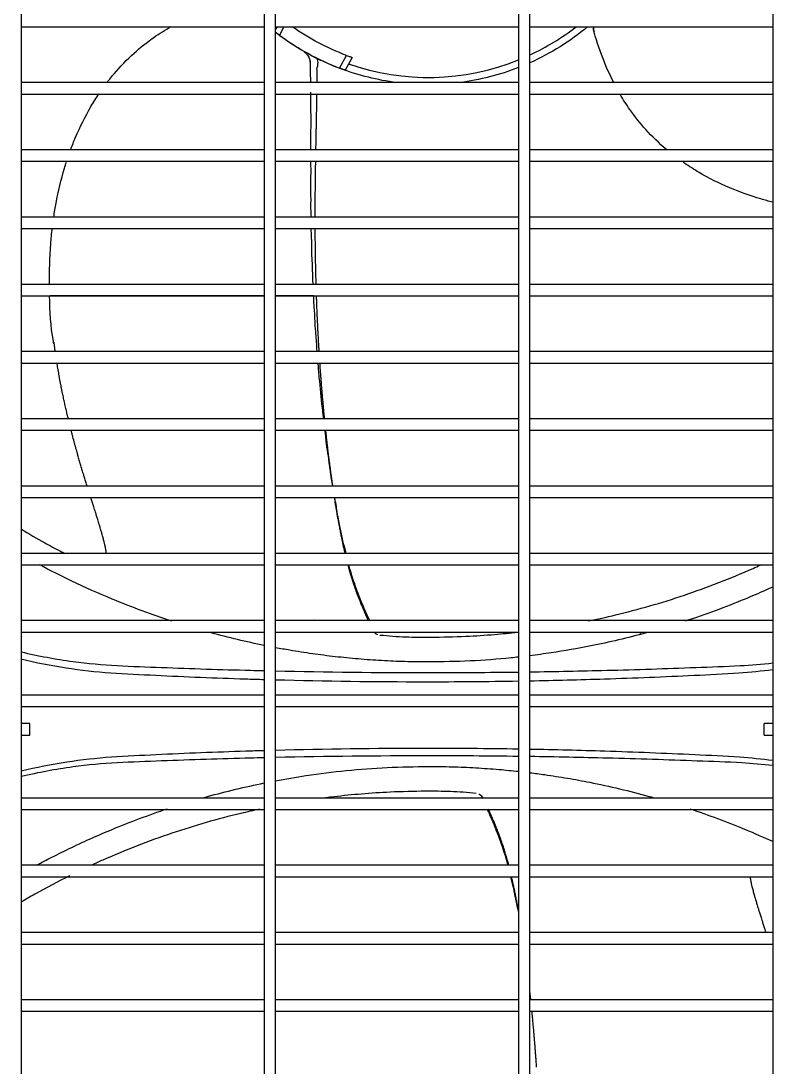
# Model space of a CAD drawing. Extents: x 58467 to 79089, y -33726 to -17391.
# Drawn here: x 72355.26 to 72381.53, y -19166.08 to -19129.53 of the extents above; entities that cross this region are included whole.
import ezdxf

# ---------------------------------------------------------------- set-up
doc = ezdxf.new("R2010")
doc.units = 0
doc.header["$LTSCALE"] = 100

# ---------------------------------------------------------------- blocks, each defined once
blk = doc.blocks.new('ZSGT')
at = {"color": 3}
for p, q in [((40415.391, -24624.037, -3.539), (40415.391, -24505.674, -3.539)), ((40423.869, -24505.674, -3.539), (40423.869, -24624.037, -3.539)), ((40424.269, -24624.037, -3.539), (40424.269, -24505.674, -3.539)), ((40432.748, -24505.674, -3.539), (40432.748, -24624.037, -3.539)), ((40433.148, -24624.037, -3.539), (40433.148, -24505.674, -3.539)), ((40441.627, -24505.674, -3.539), (40441.627, -24624.037, -3.539)), ((40415.391, -24540.875, -3.539), (40423.87, -24540.875, -3.539)), ((40424.269, -24540.988, -3.539), (40424.332, -24540.875, -3.539)), ((40424.27, -24540.875, -3.539), (40432.748, -24540.875, -3.539)), ((40424.56, -24540.875, -3.539), (40424.4, -24541.166, -3.539)), ((40433.148, -24540.875, -3.539), (40441.626, -24540.875, -3.539)), ((40426.504, -24542.321, -3.539), (40426.747, -24541.877, -3.539)), ((40426.938, -24541.945, -3.539), (40426.694, -24542.391, -3.539)), ((40423.87, -24542.826, -3.539), (40415.391, -24542.826, -3.539)), ((40432.748, -24542.826, -3.539), (40424.27, -24542.826, -3.539)), ((40441.626, -24542.826, -3.539), (40433.148, -24542.826, -3.539)), ((40415.391, -24543.226, -3.539), (40423.87, -24543.226, -3.539)), ((40424.27, -24543.226, -3.539), (40432.748, -24543.226, -3.539)), ((40433.148, -24543.226, -3.539), (40441.626, -24543.226, -3.539)), ((40423.87, -24545.175, -3.539), (40415.391, -24545.175, -3.539)), ((40432.748, -24545.175, -3.539), (40424.27, -24545.175, -3.539)), ((40441.626, -24545.175, -3.539), (40433.148, -24545.175, -3.539)), ((40415.391, -24545.575, -3.539), (40423.87, -24545.575, -3.539)), ((40424.27, -24545.575, -3.539), (40432.748, -24545.575, -3.539)), ((40433.148, -24545.575, -3.539), (40441.626, -24545.575, -3.539)), ((40423.87, -24547.525, -3.539), (40415.391, -24547.525, -3.539)), ((40432.748, -24547.525, -3.539), (40424.27, -24547.525, -3.539)), ((40441.626, -24547.525, -3.539), (40433.148, -24547.525, -3.539)), ((40415.391, -24547.925, -3.539), (40423.87, -24547.925, -3.539)), ((40424.27, -24547.925, -3.539), (40432.748, -24547.925, -3.539)), ((40433.148, -24547.925, -3.539), (40441.626, -24547.925, -3.539)), ((40423.87, -24549.875, -3.539), (40415.391, -24549.875, -3.539)), ((40432.748, -24549.875, -3.539), (40424.27, -24549.875, -3.539)), ((40441.626, -24549.875, -3.539), (40433.148, -24549.875, -3.539)), ((40415.391, -24550.275, -3.539), (40423.87, -24550.275, -3.539)), ((40423.869, -24550.279, -3.539), (40416.392, -24550.279, -3.539)), ((40425.59, -24550.279, -3.539), (40424.269, -24550.279, -3.539)), ((40424.27, -24550.275, -3.539), (40432.748, -24550.275, -3.539)), ((40433.148, -24550.275, -3.539), (40441.626, -24550.275, -3.539)), ((40423.87, -24552.224, -3.539), (40415.391, -24552.224, -3.539)), ((40432.748, -24552.224, -3.539), (40424.27, -24552.224, -3.539)), ((40441.626, -24552.224, -3.539), (40433.148, -24552.224, -3.539)), ((40415.391, -24552.624, -3.539), (40423.87, -24552.624, -3.539)), ((40424.27, -24552.624, -3.539), (40432.748, -24552.624, -3.539)), ((40433.148, -24552.624, -3.539), (40441.626, -24552.624, -3.539)), ((40423.87, -24554.574, -3.539), (40415.391, -24554.574, -3.539)), ((40432.748, -24554.574, -3.539), (40424.27, -24554.574, -3.539)), ((40441.626, -24554.574, -3.539), (40433.148, -24554.574, -3.539)), ((40415.391, -24554.974, -3.539), (40423.87, -24554.974, -3.539)), ((40424.27, -24554.974, -3.539), (40432.748, -24554.974, -3.539)), ((40433.148, -24554.974, -3.539), (40441.626, -24554.974, -3.539)), ((40423.87, -24556.924, -3.539), (40415.391, -24556.924, -3.539)), ((40432.748, -24556.924, -3.539), (40424.27, -24556.924, -3.539)), ((40441.626, -24556.924, -3.539), (40433.148, -24556.924, -3.539)), ((40415.391, -24557.324, -3.539), (40423.87, -24557.324, -3.539)), ((40424.27, -24557.324, -3.539), (40432.748, -24557.324, -3.539)), ((40433.148, -24557.324, -3.539), (40441.626, -24557.324, -3.539)), ((40423.87, -24559.273, -3.539), (40415.391, -24559.273, -3.539)), ((40432.748, -24559.273, -3.539), (40424.27, -24559.273, -3.539)), ((40441.626, -24559.273, -3.539), (40433.148, -24559.273, -3.539)), ((40415.391, -24559.673, -3.539), (40423.87, -24559.673, -3.539)), ((40424.27, -24559.673, -3.539), (40432.748, -24559.673, -3.539)), ((40433.148, -24559.673, -3.539), (40441.626, -24559.673, -3.539)), ((40423.87, -24561.623, -3.539), (40415.391, -24561.623, -3.539)), ((40432.748, -24561.623, -3.539), (40424.27, -24561.623, -3.539)), ((40441.626, -24561.623, -3.539), (40433.148, -24561.623, -3.539)), ((40415.391, -24562.023, -3.539), (40423.87, -24562.023, -3.539)), ((40424.27, -24562.023, -3.539), (40432.748, -24562.023, -3.539)), ((40433.148, -24562.023, -3.539), (40441.626, -24562.023, -3.539)), ((40437.006, -24562.072, -3.539), (40436.965, -24562.023, -3.539)), ((40423.87, -24564.222, -3.539), (40415.391, -24564.222, -3.539)), ((40432.748, -24564.222, -3.539), (40424.27, -24564.222, -3.539)), ((40441.626, -24564.222, -3.539), (40433.148, -24564.222, -3.539)), ((40415.391, -24564.622, -3.539), (40423.87, -24564.622, -3.539)), ((40424.27, -24564.622, -3.539), (40432.748, -24564.622, -3.539)), ((40433.148, -24564.622, -3.539), (40441.626, -24564.622, -3.539)), ((40415.691, -24565.222, -3.539), (40415.391, -24565.222, -3.539)), ((40415.691, -24565.622, -3.539), (40415.691, -24565.222, -3.539)), ((40441.627, -24565.222, -3.539), (40441.327, -24565.222, -3.539)), ((40415.391, -24565.622, -3.539), (40415.691, -24565.622, -3.539)), ((40441.327, -24565.622, -3.539), (40441.627, -24565.622, -3.539)), ((40423.87, -24567.822, -3.539), (40415.391, -24567.822, -3.539)), ((40432.748, -24567.822, -3.539), (40424.27, -24567.822, -3.539)), ((40441.626, -24567.822, -3.539), (40433.148, -24567.822, -3.539)), ((40415.391, -24568.222, -3.539), (40423.87, -24568.222, -3.539)), ((40424.27, -24568.222, -3.539), (40432.748, -24568.222, -3.539)), ((40433.148, -24568.222, -3.539), (40441.626, -24568.222, -3.539)), ((40423.87, -24570.172, -3.539), (40415.391, -24570.172, -3.539)), ((40432.748, -24570.172, -3.539), (40424.27, -24570.172, -3.539)), ((40441.626, -24570.172, -3.539), (40433.148, -24570.172, -3.539)), ((40415.391, -24570.571, -3.539), (40423.87, -24570.571, -3.539)), ((40424.27, -24570.571, -3.539), (40432.748, -24570.571, -3.539)), ((40433.148, -24570.571, -3.539), (40441.626, -24570.571, -3.539)), ((40423.87, -24572.521, -3.539), (40415.391, -24572.521, -3.539)), ((40432.748, -24572.521, -3.539), (40424.27, -24572.521, -3.539)), ((40441.626, -24572.521, -3.539), (40433.148, -24572.521, -3.539)), ((40415.391, -24572.921, -3.539), (40423.87, -24572.921, -3.539)), ((40424.27, -24572.921, -3.539), (40432.748, -24572.921, -3.539)), ((40433.148, -24572.921, -3.539), (40441.626, -24572.921, -3.539)), ((40423.87, -24574.871, -3.539), (40415.391, -24574.871, -3.539)), ((40432.748, -24574.871, -3.539), (40424.27, -24574.871, -3.539)), ((40441.626, -24574.871, -3.539), (40433.148, -24574.871, -3.539)), ((40415.391, -24575.271, -3.539), (40423.87, -24575.271, -3.539)), ((40424.27, -24575.271, -3.539), (40432.748, -24575.271, -3.539)), ((40433.148, -24575.271, -3.539), (40441.626, -24575.271, -3.539))]:
    blk.add_line(p, q, dxfattribs=at)
at = {"color": 3, "extrusion": (0, 0, -1)}
for centre, radius, start, end in [((-40429.592, -24534.196, 3.539), 8.191, 290.3267, 305.3728), ((-40429.588, -24534.195, 3.539), 8.702, 230.1375, 245.8505), ((-40429.592, -24534.196, 3.539), 8.699, 297.6697, 307.7283), ((-40429.592, -24534.197, 3.539), 8.699, 277.2888, 290.4357), ((-40429.592, -24534.197, 3.539), 8.699, 248.7281, 262.7104)]:
    blk.add_arc(centre, radius, start, end, dxfattribs=at)
at = {"color": 3}
for centre, radius, start, end in [((40429.592, -24534.196, -3.539), 8.449, 294.8886, 307.7673), ((40429.597, -24534.195, -3.539), 8.694, 233.2955, 249.1626), ((40429.591, -24534.197, -3.539), 8.449, 250.7965, 291.9425), ((40425.643, -24562.712, -3.539), 1.1, 81.8382, 98.1618), ((40425.643, -24562.712, -3.539), 1.795, 171.0565, 172.7284)]:
    blk.add_arc(centre, radius, start, end, dxfattribs=at)
at = {"color": 3, "extrusion": (-5.39034e-06, -5.03151e-06, 1)}
blk.add_arc((40435.87, -24540.92, -3.635), 0.5, 174.8443, 196.4677, dxfattribs=at)
at = {"color": 3}
for points, knots in [([(40418.387, -24542.82, -3.539), (40418.465, -24542.718, -3.539), (40418.755, -24542.358, -3.539), (40419.282, -24541.812, -3.539), (40419.962, -24541.269, -3.539), (40420.414, -24540.983, -3.539), (40420.621, -24540.865, -3.539)], [0, 0, 0, 0, 0.130207, 0.467681, 0.763107, 1, 1, 1, 1]), ([(40436.077, -24542.829, -3.539), (40435.935, -24542.549, -3.539), (40435.664, -24541.93, -3.539), (40435.45, -24541.289, -3.539), (40435.354, -24540.939, -3.539)], [0, 0, 0, 0, 0.466455, 1, 1, 1, 1]), ([(40424.4, -24541.166, -3.539), (40424.382, -24541.152, -3.539), (40424.363, -24541.139, -3.539), (40424.329, -24541.113, -3.539), (40424.313, -24541.1, -3.539), (40424.287, -24541.08, -3.539), (40424.277, -24541.072, -3.539), (40424.268, -24541.066, -3.539)], [0, 0, 0, 0, 0.355398, 0.355398, 0.710856, 0.710856, 1, 1, 1, 1]), ([(40425.27, -24541.756, -3.539), (40425.306, -24541.78, -3.539), (40425.377, -24541.842, -3.539), (40425.445, -24541.975, -3.539), (40425.48, -24542.083, -3.539), (40425.471, -24542.14, -3.539), (40425.471, -24542.142, -3.539)], [0, 0, 0, 0, 0.282775, 0.623842, 0.989494, 1, 1, 1, 1]), ([(40425.466, -24542.018, -3.539), (40425.473, -24542.214, -3.539), (40425.48, -24542.483, -3.539), (40425.484, -24542.752, -3.539), (40425.485, -24542.825, -3.539)], [0, 0, 0, 0, 0.728232, 1, 1, 1, 1]), ([(40425.706, -24542.372, -3.539), (40425.735, -24542.281, -3.539), (40425.75, -24542.195, -3.539), (40425.751, -24542.056, -3.539), (40425.735, -24542.003, -3.539), (40425.707, -24541.977, -3.539)], [0, 0, 0, 0, 0.5, 0.5, 1, 1, 1, 1]), ([(40425.707, -24541.977, -3.539), (40425.727, -24541.987, -3.539), (40425.748, -24541.996, -3.539), (40425.864, -24542.051, -3.539), (40425.961, -24542.094, -3.539), (40426.145, -24542.177, -3.539), (40426.231, -24542.215, -3.539), (40426.397, -24542.286, -3.539), (40426.476, -24542.319, -3.539), (40426.555, -24542.349, -3.539)], [0, 0, 0, 0, 0.07319, 0.07319, 0.416738, 0.416738, 0.719921, 0.719921, 1, 1, 1, 1]), ([(40426.747, -24541.877, -3.539), (40426.768, -24541.885, -3.539), (40426.79, -24541.893, -3.539), (40426.831, -24541.908, -3.539), (40426.85, -24541.914, -3.539), (40426.884, -24541.926, -3.539), (40426.898, -24541.931, -3.539), (40426.921, -24541.939, -3.539), (40426.929, -24541.942, -3.539), (40426.936, -24541.945, -3.539), (40426.938, -24541.945, -3.539), (40426.938, -24541.945, -3.539)], [0, 0, 0, 0, 0.21816, 0.21816, 0.436362, 0.436362, 0.653817, 0.653817, 0.868707, 0.868707, 1, 1, 1, 1]), ([(40425.703, -24542.385, -3.539), (40425.704, -24542.401, -3.539), (40425.703, -24542.443, -3.539), (40425.704, -24542.527, -3.539), (40425.704, -24542.619, -3.539), (40425.704, -24542.713, -3.539), (40425.704, -24542.779, -3.539), (40425.704, -24542.816, -3.539), (40425.704, -24542.826, -3.539)], [0, 0, 0, 0, 0.114118, 0.296477, 0.570016, 0.752375, 0.934735, 1, 1, 1, 1]), ([(40426.694, -24542.391, -3.539), (40426.694, -24542.391, -3.539), (40426.69, -24542.39, -3.539), (40426.676, -24542.385, -3.539), (40426.666, -24542.381, -3.539), (40426.64, -24542.372, -3.539), (40426.624, -24542.366, -3.539), (40426.588, -24542.353, -3.539), (40426.568, -24542.345, -3.539), (40426.533, -24542.332, -3.539), (40426.518, -24542.327, -3.539), (40426.504, -24542.321, -3.539)], [0, 0, 0, 0, 0.211758, 0.211758, 0.423432, 0.423432, 0.636431, 0.636431, 0.852021, 0.852021, 1, 1, 1, 1]), ([(40417.113, -24545.171, -3.539), (40417.166, -24545.025, -3.539), (40417.37, -24544.51, -3.539), (40417.695, -24543.856, -3.539), (40418.001, -24543.368, -3.539), (40418.098, -24543.224, -3.539)], [0, 0, 0, 0, 0.214057, 0.763166, 1, 1, 1, 1]), ([(40425.488, -24543.158, -3.539), (40425.488, -24543.176, -3.539), (40425.488, -24543.217, -3.539), (40425.488, -24543.318, -3.539), (40425.487, -24543.441, -3.539), (40425.489, -24543.572, -3.539), (40425.486, -24543.681, -3.539), (40425.487, -24543.782, -3.539), (40425.494, -24543.944, -3.539), (40425.511, -24544.128, -3.539), (40425.495, -24544.408, -3.539), (40425.48, -24544.784, -3.539), (40425.488, -24545.024, -3.539), (40425.487, -24545.177, -3.539)], [0, 0, 0, 0, 0.023979, 0.057821, 0.139707, 0.202549, 0.263082, 0.301331, 0.341759, 0.491813, 0.616194, 0.749702, 1, 1, 1, 1]), ([(40425.701, -24543.225, -3.539), (40425.7, -24543.25, -3.539), (40425.7, -24543.304, -3.539), (40425.699, -24543.391, -3.539), (40425.697, -24543.49, -3.539), (40425.695, -24543.591, -3.539), (40425.694, -24543.707, -3.539), (40425.692, -24543.809, -3.539), (40425.69, -24543.925, -3.539), (40425.688, -24544.043, -3.539), (40425.686, -24544.163, -3.539), (40425.684, -24544.268, -3.539), (40425.681, -24544.375, -3.539), (40425.679, -24544.499, -3.539), (40425.677, -24544.626, -3.539), (40425.674, -24544.751, -3.539), (40425.671, -24544.877, -3.539), (40425.669, -24545.002, -3.539), (40425.667, -24545.102, -3.539), (40425.666, -24545.154, -3.539), (40425.666, -24545.175, -3.539)], [0, 0, 0, 0, 0.040122, 0.086532, 0.132942, 0.202558, 0.248968, 0.318584, 0.364994, 0.43461, 0.504225, 0.550636, 0.597046, 0.666662, 0.736277, 0.782688, 0.852303, 0.921919, 0.968329, 1, 1, 1, 1]), ([(40437.934, -24545.177, -3.539), (40437.927, -24545.171, -3.539), (40437.666, -24544.951, -3.539), (40437.207, -24544.508, -3.539), (40436.681, -24543.847, -3.539), (40436.406, -24543.418, -3.539), (40436.298, -24543.234, -3.539)], [0, 0, 0, 0, 0.009856, 0.405385, 0.751633, 1, 1, 1, 1]), ([(40416.523, -24547.523, -3.539), (40416.547, -24547.361, -3.539), (40416.643, -24546.788, -3.539), (40416.795, -24546.147, -3.539), (40416.94, -24545.676, -3.539), (40416.963, -24545.604, -3.539)], [0, 0, 0, 0, 0.251534, 0.886152, 1, 1, 1, 1]), ([(40425.485, -24545.61, -3.539), (40425.489, -24545.711, -3.539), (40425.501, -24545.871, -3.539), (40425.488, -24546.135, -3.539), (40425.481, -24546.463, -3.539), (40425.496, -24546.78, -3.539), (40425.493, -24547.021, -3.539), (40425.491, -24547.184, -3.539), (40425.491, -24547.267, -3.539), (40425.498, -24547.381, -3.539), (40425.503, -24547.471, -3.539), (40425.504, -24547.524, -3.539)], [0, 0, 0, 0, 0.153476, 0.264532, 0.383214, 0.619071, 0.799507, 0.831601, 0.860485, 0.918311, 1, 1, 1, 1]), ([(40425.659, -24545.576, -3.539), (40425.658, -24545.593, -3.539), (40425.657, -24545.658, -3.539), (40425.656, -24545.754, -3.539), (40425.654, -24545.897, -3.539), (40425.652, -24546.027, -3.539), (40425.65, -24546.174, -3.539), (40425.648, -24546.307, -3.539), (40425.647, -24546.44, -3.539), (40425.645, -24546.587, -3.539), (40425.644, -24546.717, -3.539), (40425.643, -24546.863, -3.539), (40425.642, -24546.992, -3.539), (40425.642, -24547.139, -3.539), (40425.641, -24547.284, -3.539), (40425.641, -24547.413, -3.539), (40425.641, -24547.493, -3.539), (40425.641, -24547.525, -3.539)], [0, 0, 0, 0, 0.027433, 0.102463, 0.152482, 0.252522, 0.302541, 0.377571, 0.4526, 0.50262, 0.602659, 0.652679, 0.727708, 0.802738, 0.877767, 0.952797, 1, 1, 1, 1]), ([(40441.624, -24547.007, -3.539), (40441.487, -24546.971, -3.539), (40440.982, -24546.831, -3.539), (40440.111, -24546.522, -3.539), (40439.224, -24546.081, -3.539), (40438.697, -24545.747, -3.539), (40438.514, -24545.62, -3.539), (40438.499, -24545.609, -3.539)], [0, 0, 0, 0, 0.124316, 0.45964, 0.807719, 0.983963, 1, 1, 1, 1]), ([(40416.376, -24549.874, -3.539), (40416.374, -24549.403, -3.539), (40416.387, -24548.753, -3.539), (40416.449, -24548.103, -3.539), (40416.47, -24547.924, -3.539)], [0, 0, 0, 0, 0.723565, 1, 1, 1, 1]), ([(40425.504, -24547.926, -3.539), (40425.504, -24547.949, -3.539), (40425.505, -24548.102, -3.539), (40425.518, -24548.354, -3.539), (40425.527, -24548.583, -3.539), (40425.527, -24548.764, -3.539), (40425.527, -24548.887, -3.539), (40425.532, -24549.008, -3.539), (40425.546, -24549.175, -3.539), (40425.551, -24549.368, -3.539), (40425.553, -24549.589, -3.539), (40425.559, -24549.748, -3.539), (40425.565, -24549.842, -3.539), (40425.567, -24549.882, -3.539)], [0, 0, 0, 0, 0.032499, 0.217887, 0.394885, 0.465501, 0.52211, 0.573462, 0.630237, 0.769056, 0.849466, 0.935544, 1, 1, 1, 1]), ([(40425.642, -24547.925, -3.539), (40425.642, -24547.961, -3.539), (40425.642, -24548.031, -3.539), (40425.643, -24548.168, -3.539), (40425.644, -24548.3, -3.539), (40425.646, -24548.465, -3.539), (40425.647, -24548.596, -3.539), (40425.65, -24548.76, -3.539), (40425.652, -24548.892, -3.539), (40425.654, -24549.056, -3.539), (40425.657, -24549.188, -3.539), (40425.66, -24549.355, -3.539), (40425.664, -24549.49, -3.539), (40425.668, -24549.66, -3.539), (40425.671, -24549.779, -3.539), (40425.673, -24549.864, -3.539), (40425.674, -24549.882, -3.539)], [0, 0, 0, 0, 0.054128, 0.105118, 0.207098, 0.258088, 0.360068, 0.411058, 0.513038, 0.564028, 0.666008, 0.716998, 0.818978, 0.869968, 0.971948, 1, 1, 1, 1]), ([(40416.525, -24551.949, -3.539), (40416.52, -24551.919, -3.539), (40416.414, -24551.373, -3.539), (40416.387, -24550.812, -3.539), (40416.379, -24550.28, -3.539)], [0, 0, 0, 0, 0.054083, 1, 1, 1, 1]), ([(40425.591, -24550.277, -3.539), (40425.592, -24550.304, -3.539), (40425.594, -24550.368, -3.539), (40425.596, -24550.469, -3.539), (40425.599, -24550.626, -3.539), (40425.621, -24550.832, -3.539), (40425.631, -24551.055, -3.539), (40425.639, -24551.269, -3.539), (40425.654, -24551.501, -3.539), (40425.679, -24551.746, -3.539), (40425.695, -24551.959, -3.539), (40425.701, -24552.124, -3.539), (40425.705, -24552.197, -3.539), (40425.706, -24552.223, -3.539)], [0, 0, 0, 0, 0.047503, 0.110853, 0.162385, 0.26559, 0.398055, 0.474574, 0.557765, 0.734792, 0.898208, 0.962554, 1, 1, 1, 1]), ([(40425.686, -24550.272, -3.539), (40425.688, -24550.321, -3.539), (40425.692, -24550.436, -3.539), (40425.697, -24550.583, -3.539), (40425.704, -24550.747, -3.539), (40425.71, -24550.895, -3.539), (40425.718, -24551.061, -3.539), (40425.725, -24551.212, -3.539), (40425.732, -24551.363, -3.539), (40425.74, -24551.528, -3.539), (40425.748, -24551.674, -3.539), (40425.757, -24551.836, -3.539), (40425.765, -24551.981, -3.539), (40425.774, -24552.121, -3.539), (40425.778, -24552.197, -3.539), (40425.78, -24552.224, -3.539)], [0, 0, 0, 0, 0.075374, 0.176188, 0.226595, 0.327409, 0.403019, 0.47863, 0.55424, 0.629851, 0.730665, 0.781072, 0.881886, 0.957497, 1, 1, 1, 1]), ([(40416.576, -24552.227, -3.539), (40416.569, -24552.178, -3.539), (40416.554, -24552.067, -3.539), (40416.54, -24551.957, -3.539), (40416.532, -24551.897, -3.539)], [0, 0, 0, 0, 0.449176, 1, 1, 1, 1]), ([(40417.03, -24554.577, -3.539), (40417.018, -24554.526, -3.539), (40416.992, -24554.417, -3.539), (40416.953, -24554.25, -3.539), (40416.913, -24554.077, -3.539), (40416.876, -24553.904, -3.539), (40416.835, -24553.712, -3.539), (40416.8, -24553.538, -3.539), (40416.762, -24553.345, -3.539), (40416.733, -24553.19, -3.539), (40416.697, -24552.995, -3.539), (40416.667, -24552.82, -3.539), (40416.645, -24552.683, -3.539), (40416.635, -24552.624, -3.539)], [0, 0, 0, 0, 0.079541, 0.168728, 0.257914, 0.3471, 0.436286, 0.555201, 0.614659, 0.733574, 0.793032, 0.911947, 1, 1, 1, 1]), ([(40425.744, -24552.624, -3.539), (40425.748, -24552.676, -3.539), (40425.755, -24552.786, -3.539), (40425.766, -24552.957, -3.539), (40425.788, -24553.187, -3.539), (40425.818, -24553.426, -3.539), (40425.837, -24553.639, -3.539), (40425.849, -24553.819, -3.539), (40425.865, -24553.99, -3.539), (40425.9, -24554.207, -3.539), (40425.917, -24554.425, -3.539), (40425.929, -24554.552, -3.539), (40425.931, -24554.575, -3.539)], [0, 0, 0, 0, 0.073989, 0.153729, 0.239276, 0.420725, 0.584233, 0.647352, 0.701423, 0.819298, 0.967653, 1, 1, 1, 1]), ([(40425.806, -24552.624, -3.539), (40425.81, -24552.674, -3.539), (40425.816, -24552.773, -3.539), (40425.827, -24552.922, -3.539), (40425.838, -24553.069, -3.539), (40425.849, -24553.213, -3.539), (40425.862, -24553.372, -3.539), (40425.874, -24553.53, -3.539), (40425.888, -24553.687, -3.539), (40425.901, -24553.845, -3.539), (40425.914, -24553.986, -3.539), (40425.928, -24554.143, -3.539), (40425.941, -24554.285, -3.539), (40425.956, -24554.44, -3.539), (40425.965, -24554.531, -3.539), (40425.969, -24554.575, -3.539)], [0, 0, 0, 0, 0.075163, 0.148659, 0.222156, 0.295652, 0.369148, 0.467143, 0.54064, 0.614136, 0.712131, 0.761129, 0.859124, 0.93262, 1, 1, 1, 1]), ([(40417.69, -24556.924, -3.539), (40417.686, -24556.912, -3.539), (40417.667, -24556.851, -3.539), (40417.632, -24556.739, -3.539), (40417.59, -24556.602, -3.539), (40417.549, -24556.465, -3.539), (40417.507, -24556.326, -3.539), (40417.46, -24556.17, -3.539), (40417.414, -24556.013, -3.539), (40417.374, -24555.872, -3.539), (40417.328, -24555.713, -3.539), (40417.288, -24555.57, -3.539), (40417.239, -24555.39, -3.539), (40417.2, -24555.245, -3.539), (40417.16, -24555.095, -3.539), (40417.14, -24555.016, -3.539), (40417.129, -24554.975, -3.539)], [0, 0, 0, 0, 0.018571, 0.09977, 0.180968, 0.235101, 0.3163, 0.397499, 0.478698, 0.559896, 0.614029, 0.722294, 0.776427, 0.884692, 0.938824, 1, 1, 1, 1]), ([(40425.981, -24554.978, -3.539), (40425.99, -24555.043, -3.539), (40426.01, -24555.188, -3.539), (40426.028, -24555.372, -3.539), (40426.063, -24555.667, -3.539), (40426.108, -24555.891, -3.539), (40426.135, -24556.154, -3.539), (40426.167, -24556.404, -3.539), (40426.211, -24556.655, -3.539), (40426.24, -24556.833, -3.539), (40426.252, -24556.921, -3.539)], [0, 0, 0, 0, 0.113321, 0.262749, 0.319434, 0.510079, 0.587964, 0.672012, 0.853439, 1, 1, 1, 1]), ([(40426.011, -24554.975, -3.539), (40426.014, -24555.001, -3.539), (40426.02, -24555.058, -3.539), (40426.032, -24555.175, -3.539), (40426.048, -24555.312, -3.539), (40426.065, -24555.464, -3.539), (40426.083, -24555.616, -3.539), (40426.099, -24555.752, -3.539), (40426.118, -24555.903, -3.539), (40426.135, -24556.04, -3.539), (40426.155, -24556.192, -3.539), (40426.173, -24556.329, -3.539), (40426.191, -24556.464, -3.539), (40426.211, -24556.612, -3.539), (40426.23, -24556.743, -3.539), (40426.245, -24556.851, -3.539), (40426.252, -24556.901, -3.539), (40426.255, -24556.921, -3.539)], [0, 0, 0, 0, 0.039359, 0.085754, 0.178543, 0.248135, 0.317727, 0.410516, 0.456911, 0.5497, 0.619292, 0.688884, 0.758476, 0.828068, 0.920857, 0.967252, 1, 1, 1, 1]), ([(40418.359, -24559.28, -3.539), (40418.359, -24559.277, -3.539), (40418.356, -24559.257, -3.539), (40418.351, -24559.214, -3.539), (40418.343, -24559.162, -3.539), (40418.332, -24559.099, -3.539), (40418.32, -24559.039, -3.539), (40418.303, -24558.962, -3.539), (40418.285, -24558.884, -3.539), (40418.265, -24558.803, -3.539), (40418.246, -24558.73, -3.539), (40418.226, -24558.656, -3.539), (40418.201, -24558.568, -3.539), (40418.175, -24558.477, -3.539), (40418.144, -24558.371, -3.539), (40418.115, -24558.276, -3.539), (40418.085, -24558.178, -3.539), (40418.055, -24558.079, -3.539), (40418.019, -24557.964, -3.539), (40417.982, -24557.846, -3.539), (40417.948, -24557.742, -3.539), (40417.915, -24557.635, -3.539), (40417.876, -24557.513, -3.539), (40417.841, -24557.402, -3.539), (40417.821, -24557.34, -3.539), (40417.816, -24557.325, -3.539)], [0, 0, 0, 0, 0.005985, 0.045742, 0.085498, 0.125255, 0.165012, 0.204768, 0.264403, 0.30416, 0.343916, 0.383673, 0.423429, 0.483064, 0.522821, 0.582456, 0.622212, 0.661969, 0.721603, 0.781238, 0.820995, 0.860751, 0.920386, 0.980021, 1, 1, 1, 1]), ([(40426.317, -24557.325, -3.539), (40426.322, -24557.358, -3.539), (40426.334, -24557.433, -3.539), (40426.353, -24557.552, -3.539), (40426.374, -24557.681, -3.539), (40426.396, -24557.811, -3.539), (40426.418, -24557.94, -3.539), (40426.439, -24558.053, -3.539), (40426.461, -24558.179, -3.539), (40426.482, -24558.29, -3.539), (40426.508, -24558.427, -3.539), (40426.529, -24558.536, -3.539), (40426.556, -24558.671, -3.539), (40426.579, -24558.779, -3.539), (40426.604, -24558.899, -3.539), (40426.627, -24559.005, -3.539), (40426.654, -24559.124, -3.539), (40426.674, -24559.213, -3.539), (40426.686, -24559.263, -3.539), (40426.689, -24559.273, -3.539)], [0, 0, 0, 0, 0.048356, 0.112135, 0.175914, 0.239693, 0.303472, 0.367251, 0.409771, 0.49481, 0.537329, 0.622368, 0.664887, 0.749926, 0.792445, 0.856225, 0.920004, 0.983783, 1, 1, 1, 1]), ([(40426.32, -24557.324, -3.539), (40426.328, -24557.361, -3.539), (40426.355, -24557.486, -3.539), (40426.382, -24557.658, -3.539), (40426.411, -24557.853, -3.539), (40426.446, -24558.052, -3.539), (40426.508, -24558.341, -3.539), (40426.552, -24558.574, -3.539), (40426.628, -24558.925, -3.539), (40426.683, -24559.101, -3.539), (40426.718, -24559.249, -3.539), (40426.723, -24559.272, -3.539)], [0, 0, 0, 0, 0.053106, 0.183061, 0.25229, 0.323469, 0.470338, 0.72961, 0.781957, 0.965599, 1, 1, 1, 1]), ([(40415.386, -24558.417, -3.539), (40415.653, -24558.589, -3.539), (40416.106, -24558.855, -3.539), (40416.622, -24559.127, -3.539), (40416.86, -24559.248, -3.539), (40416.912, -24559.274, -3.539)], [0, 0, 0, 0, 0.545072, 0.900711, 1, 1, 1, 1]), ([(40420.661, -24561.645, -3.539), (40419.952, -24561.414, -3.539), (40418.768, -24560.977, -3.539), (40417.235, -24560.293, -3.539), (40416.401, -24559.871, -3.539), (40416.031, -24559.674, -3.539)], [0, 0, 0, 0, 0.443757, 0.750386, 1, 1, 1, 1]), ([(40426.79, -24559.676, -3.539), (40426.796, -24559.701, -3.539), (40426.813, -24559.763, -3.539), (40426.841, -24559.862, -3.539), (40426.869, -24559.961, -3.539), (40426.898, -24560.056, -3.539), (40426.928, -24560.155, -3.539), (40426.959, -24560.251, -3.539), (40426.986, -24560.334, -3.539), (40427.014, -24560.416, -3.539), (40427.047, -24560.509, -3.539), (40427.08, -24560.601, -3.539), (40427.109, -24560.68, -3.539), (40427.139, -24560.758, -3.539), (40427.168, -24560.835, -3.539), (40427.203, -24560.921, -3.539), (40427.233, -24560.995, -3.539), (40427.262, -24561.067, -3.539), (40427.288, -24561.128, -3.539), (40427.313, -24561.189, -3.539), (40427.342, -24561.257, -3.539), (40427.371, -24561.323, -3.539), (40427.399, -24561.389, -3.539), (40427.421, -24561.44, -3.539), (40427.445, -24561.496, -3.539), (40427.465, -24561.541, -3.539), (40427.487, -24561.591, -3.539), (40427.498, -24561.616, -3.539), (40427.503, -24561.627, -3.539)], [0, 0, 0, 0, 0.03153, 0.081147, 0.130764, 0.163842, 0.21346, 0.263077, 0.296155, 0.329233, 0.37885, 0.428467, 0.461545, 0.494623, 0.54424, 0.577319, 0.626936, 0.660014, 0.693092, 0.72617, 0.759248, 0.808865, 0.841943, 0.875021, 0.908099, 0.941178, 0.974256, 1, 1, 1, 1]), ([(40426.817, -24559.675, -3.539), (40426.821, -24559.691, -3.539), (40426.842, -24559.769, -3.539), (40426.873, -24559.875, -3.539), (40426.901, -24559.97, -3.539), (40426.929, -24560.061, -3.539), (40426.97, -24560.184, -3.539), (40427.029, -24560.364, -3.539), (40427.15, -24560.705, -3.539), (40427.303, -24561.079, -3.539), (40427.455, -24561.429, -3.539), (40427.524, -24561.567, -3.539), (40427.552, -24561.624, -3.539)], [0, 0, 0, 0, 0.024177, 0.119177, 0.173029, 0.19609, 0.270523, 0.342071, 0.465172, 0.768559, 0.897066, 1, 1, 1, 1]), ([(40435.193, -24561.635, -3.539), (40435.507, -24561.571, -3.539), (40436.62, -24561.324, -3.539), (40438.539, -24560.774, -3.539), (40440.229, -24560.119, -3.539), (40441.111, -24559.723, -3.539), (40441.194, -24559.685, -3.539)], [0, 0, 0, 0, 0.157183, 0.558604, 0.95857, 1, 1, 1, 1]), ([(40441.64, -24560.443, -3.539), (40441.549, -24560.485, -3.539), (40441.224, -24560.632, -3.539), (40440.214, -24561.066, -3.539), (40439.274, -24561.413, -3.539), (40438.566, -24561.644, -3.539)], [0, 0, 0, 0, 0.090907, 0.323924, 1, 1, 1, 1]), ([(40427.711, -24562.026, -3.539), (40427.722, -24562.037, -3.539), (40427.755, -24562.064, -3.539), (40427.795, -24562.09, -3.539), (40427.823, -24562.104, -3.539)], [0, 0, 0, 0, 0.363149, 1, 1, 1, 1]), ([(40427.909, -24562.126, -3.539), (40428.212, -24562.156, -3.539), (40428.804, -24562.199, -3.539), (40429.806, -24562.204, -3.539), (40430.839, -24562.181, -3.539), (40431.853, -24562.114, -3.539), (40432.453, -24562.055, -3.539), (40432.721, -24562.025, -3.539)], [0, 0, 0, 0, 0.183902, 0.361313, 0.620544, 0.830062, 1, 1, 1, 1]), ([(40437.209, -24562.05, -3.539), (40436.569, -24562.225, -3.539), (40435.469, -24562.485, -3.539), (40434.109, -24562.723, -3.539), (40433.399, -24562.819, -3.539), (40433.151, -24562.85, -3.539)], [0, 0, 0, 0, 0.48072, 0.818915, 1, 1, 1, 1]), ([(40415.385, -24562.715, -3.539), (40415.984, -24562.856, -3.539), (40416.588, -24562.968, -3.539), (40417.707, -24563.119, -3.539), (40418.22, -24563.167, -3.539), (40419.252, -24563.223, -3.539), (40419.77, -24563.239, -3.539), (40421.323, -24563.299, -3.539), (40422.359, -24563.332, -3.539), (40423.553, -24563.362, -3.539), (40423.711, -24563.366, -3.539), (40423.869, -24563.37, -3.539)], [0, 0, 0, 0, 0.21737, 0.21737, 0.399155, 0.399155, 0.58094, 0.58094, 0.94451, 0.94451, 1, 1, 1, 1]), ([(40429.612, -24563.068, -3.539), (40429.337, -24563.066, -3.539), (40428.789, -24563.061, -3.539), (40427.97, -24563.025, -3.539), (40427.158, -24562.967, -3.539), (40426.353, -24562.887, -3.539), (40425.556, -24562.785, -3.539), (40424.861, -24562.677, -3.539), (40424.433, -24562.6, -3.539), (40424.267, -24562.569, -3.539)], [0, 0, 0, 0, 0.153416, 0.305853, 0.457308, 0.607781, 0.75727, 0.905773, 1, 1, 1, 1]), ([(40415.376, -24562.962, -3.539), (40415.896, -24563.087, -3.539), (40416.421, -24563.19, -3.539), (40417.469, -24563.351, -3.539), (40417.992, -24563.41, -3.539), (40419.036, -24563.485, -3.539), (40419.558, -24563.506, -3.539), (40421.126, -24563.583, -3.539), (40422.171, -24563.625, -3.539), (40423.434, -24563.665, -3.539), (40423.651, -24563.671, -3.539), (40423.869, -24563.678, -3.539)], [0, 0, 0, 0, 0.189158, 0.189158, 0.372762, 0.372762, 0.556366, 0.556366, 0.923574, 0.923574, 1, 1, 1, 1]), ([(40432.749, -24562.897, -3.539), (40432.663, -24562.906, -3.539), (40432.101, -24562.965, -3.539), (40431.056, -24563.047, -3.539), (40430.095, -24563.061, -3.539), (40429.612, -24563.068, -3.539)], [0, 0, 0, 0, 0.083377, 0.539095, 1, 1, 1, 1]), ([(40433.149, -24563.412, -3.539), (40434.043, -24563.399, -3.539), (40434.936, -24563.381, -3.539), (40436.866, -24563.332, -3.539), (40437.902, -24563.299, -3.539), (40439.455, -24563.239, -3.539), (40439.973, -24563.223, -3.539), (40440.871, -24563.175, -3.539), (40441.251, -24563.143, -3.539), (40441.63, -24563.1, -3.539)], [0, 0, 0, 0, 0.315659, 0.315659, 0.681641, 0.681641, 0.864632, 0.864632, 1, 1, 1, 1]), ([(40433.148, -24563.724, -3.539), (40434.018, -24563.708, -3.539), (40434.887, -24563.686, -3.539), (40436.8, -24563.625, -3.539), (40437.843, -24563.583, -3.539), (40439.407, -24563.507, -3.539), (40439.929, -24563.486, -3.539), (40440.844, -24563.421, -3.539), (40441.238, -24563.382, -3.539), (40441.63, -24563.329, -3.539)], [0, 0, 0, 0, 0.307076, 0.307076, 0.675824, 0.675824, 0.860198, 0.860198, 1, 1, 1, 1]), ([(40441.327, -24565.622, -3.539), (40441.327, -24565.622, -3.539), (40441.327, -24565.62, -3.539), (40441.327, -24565.611, -3.539), (40441.327, -24565.602, -3.539), (40441.327, -24565.578, -3.539), (40441.327, -24565.563, -3.539), (40441.327, -24565.527, -3.539), (40441.327, -24565.507, -3.539), (40441.327, -24565.465, -3.539), (40441.327, -24565.442, -3.539), (40441.327, -24565.397, -3.539), (40441.327, -24565.375, -3.539), (40441.327, -24565.332, -3.539), (40441.327, -24565.312, -3.539), (40441.327, -24565.278, -3.539), (40441.327, -24565.263, -3.539), (40441.327, -24565.239, -3.539), (40441.327, -24565.231, -3.539), (40441.327, -24565.223, -3.539), (40441.327, -24565.222, -3.539), (40441.327, -24565.222, -3.539)], [0, 0, 0, 0, 0.072796, 0.072796, 0.180355, 0.180355, 0.287914, 0.287914, 0.395473, 0.395473, 0.503031, 0.503031, 0.61059, 0.61059, 0.718149, 0.718149, 0.825708, 0.825708, 0.933267, 0.933267, 1, 1, 1, 1]), ([(40423.869, -24566.167, -3.539), (40423.655, -24566.173, -3.539), (40423.442, -24566.18, -3.539), (40422.184, -24566.22, -3.539), (40421.141, -24566.261, -3.539), (40419.577, -24566.337, -3.539), (40419.056, -24566.359, -3.539), (40418.015, -24566.432, -3.539), (40417.496, -24566.49, -3.539), (40416.442, -24566.651, -3.539), (40415.909, -24566.755, -3.539), (40415.383, -24566.881, -3.539)], [0, 0, 0, 0, 0.075143, 0.075143, 0.442368, 0.442368, 0.625981, 0.625981, 0.809594, 0.809594, 1, 1, 1, 1]), ([(40441.629, -24566.515, -3.539), (40441.245, -24566.464, -3.539), (40440.857, -24566.425, -3.539), (40439.948, -24566.36, -3.539), (40439.426, -24566.338, -3.539), (40437.859, -24566.262, -3.539), (40436.814, -24566.22, -3.539), (40434.895, -24566.159, -3.539), (40434.022, -24566.137, -3.539), (40433.149, -24566.121, -3.539)], [0, 0, 0, 0, 0.136943, 0.136943, 0.321752, 0.321752, 0.691369, 0.691369, 1, 1, 1, 1]), ([(40423.868, -24566.415, -3.539), (40423.711, -24566.419, -3.539), (40423.553, -24566.423, -3.539), (40422.359, -24566.454, -3.539), (40421.323, -24566.486, -3.539), (40419.771, -24566.546, -3.539), (40419.252, -24566.563, -3.539), (40418.22, -24566.618, -3.539), (40417.707, -24566.666, -3.539), (40416.589, -24566.817, -3.539), (40415.985, -24566.929, -3.539), (40415.386, -24567.07, -3.539)], [0, 0, 0, 0, 0.055363, 0.055363, 0.419, 0.419, 0.600818, 0.600818, 0.782636, 0.782636, 1, 1, 1, 1]), ([(40441.627, -24566.685, -3.539), (40441.27, -24566.645, -3.539), (40440.911, -24566.614, -3.539), (40440.032, -24566.564, -3.539), (40439.511, -24566.548, -3.539), (40437.949, -24566.488, -3.539), (40436.907, -24566.455, -3.539), (40434.96, -24566.405, -3.539), (40434.054, -24566.386, -3.539), (40433.149, -24566.373, -3.539)], [0, 0, 0, 0, 0.126998, 0.126998, 0.311253, 0.311253, 0.679764, 0.679764, 1, 1, 1, 1]), ([(40424.266, -24567.217, -3.539), (40424.62, -24567.15, -3.539), (40425.44, -24567.011, -3.539), (40426.74, -24566.85, -3.539), (40428.169, -24566.738, -3.539), (40429.129, -24566.724, -3.539), (40429.612, -24566.717, -3.539)], [0, 0, 0, 0, 0.200697, 0.464092, 0.73053, 1, 1, 1, 1]), ([(40429.612, -24566.717, -3.539), (40429.887, -24566.72, -3.539), (40430.435, -24566.724, -3.539), (40431.254, -24566.761, -3.539), (40432.025, -24566.815, -3.539), (40432.523, -24566.864, -3.539), (40432.75, -24566.888, -3.539)], [0, 0, 0, 0, 0.262384, 0.523093, 0.782124, 1, 1, 1, 1]), ([(40433.151, -24566.935, -3.539), (40433.324, -24566.957, -3.539), (40433.761, -24567.015, -3.539), (40434.458, -24567.123, -3.539), (40435.68, -24567.349, -3.539), (40436.674, -24567.585, -3.539), (40437.403, -24567.789, -3.539), (40437.446, -24567.801, -3.539)], [0, 0, 0, 0, 0.119341, 0.301439, 0.482327, 0.969974, 1, 1, 1, 1]), ([(40421.781, -24567.8, -3.539), (40421.817, -24567.79, -3.539), (40422.507, -24567.597, -3.539), (40423.204, -24567.43, -3.539), (40423.868, -24567.295, -3.539)], [0, 0, 0, 0, 0.052887, 1, 1, 1, 1]), ([(40431.276, -24567.659, -3.539), (40430.972, -24567.629, -3.539), (40430.38, -24567.586, -3.539), (40429.379, -24567.581, -3.539), (40428.345, -24567.605, -3.539), (40427.281, -24567.675, -3.539), (40426.532, -24567.75, -3.539), (40426.113, -24567.802, -3.539), (40426.014, -24567.814, -3.539)], [0, 0, 0, 0, 0.167977, 0.330025, 0.566807, 0.758181, 0.942521, 1, 1, 1, 1]), ([(40431.517, -24567.818, -3.539), (40431.511, -24567.807, -3.539), (40431.487, -24567.77, -3.539), (40431.441, -24567.729, -3.539), (40431.389, -24567.695, -3.539), (40431.362, -24567.681, -3.539)], [0, 0, 0, 0, 0.14858, 0.57746, 1, 1, 1, 1]), ([(40415.925, -24570.168, -3.539), (40416.1, -24570.074, -3.539), (40416.507, -24569.86, -3.539), (40417.15, -24569.542, -3.539), (40417.854, -24569.216, -3.539), (40418.957, -24568.742, -3.539), (40419.84, -24568.413, -3.539), (40420.491, -24568.196, -3.539)], [0, 0, 0, 0, 0.11975, 0.276771, 0.432533, 0.587035, 1, 1, 1, 1]), ([(40423.708, -24568.21, -3.539), (40423.489, -24568.257, -3.539), (40422.469, -24568.489, -3.539), (40420.646, -24569.011, -3.539), (40418.916, -24569.682, -3.539), (40417.994, -24570.098, -3.539), (40417.872, -24570.154, -3.539)], [0, 0, 0, 0, 0.112914, 0.525694, 0.936978, 1, 1, 1, 1]), ([(40432.383, -24570.17, -3.539), (40432.374, -24570.134, -3.539), (40432.348, -24570.035, -3.539), (40432.311, -24569.911, -3.539), (40432.283, -24569.815, -3.539), (40432.256, -24569.725, -3.539), (40432.215, -24569.602, -3.539), (40432.155, -24569.421, -3.539), (40432.034, -24569.081, -3.539), (40431.882, -24568.706, -3.539), (40431.739, -24568.378, -3.539), (40431.681, -24568.259, -3.539), (40431.661, -24568.219, -3.539)], [0, 0, 0, 0, 0.053839, 0.149249, 0.203333, 0.226493, 0.301247, 0.373104, 0.496736, 0.801431, 0.930492, 1, 1, 1, 1]), ([(40432.411, -24570.171, -3.539), (40432.406, -24570.151, -3.539), (40432.394, -24570.106, -3.539), (40432.372, -24570.024, -3.539), (40432.344, -24569.923, -3.539), (40432.315, -24569.824, -3.539), (40432.287, -24569.729, -3.539), (40432.256, -24569.631, -3.539), (40432.226, -24569.535, -3.539), (40432.198, -24569.451, -3.539), (40432.17, -24569.369, -3.539), (40432.138, -24569.276, -3.539), (40432.105, -24569.184, -3.539), (40432.075, -24569.105, -3.539), (40432.046, -24569.027, -3.539), (40432.016, -24568.951, -3.539), (40431.982, -24568.864, -3.539), (40431.952, -24568.79, -3.539), (40431.922, -24568.718, -3.539), (40431.897, -24568.657, -3.539), (40431.871, -24568.596, -3.539), (40431.842, -24568.529, -3.539), (40431.814, -24568.462, -3.539), (40431.786, -24568.397, -3.539), (40431.763, -24568.345, -3.539), (40431.739, -24568.29, -3.539), (40431.722, -24568.251, -3.539), (40431.71, -24568.224, -3.539), (40431.706, -24568.214, -3.539)], [0, 0, 0, 0, 0.025302, 0.058842, 0.109154, 0.159465, 0.193006, 0.243317, 0.293628, 0.327169, 0.36071, 0.411021, 0.461332, 0.494873, 0.528414, 0.578725, 0.612266, 0.662577, 0.696118, 0.729658, 0.763199, 0.79674, 0.847051, 0.880592, 0.914133, 0.947674, 0.981214, 1, 1, 1, 1]), ([(40438.731, -24568.196, -3.539), (40439.383, -24568.412, -3.539), (40440.361, -24568.777, -3.539), (40441.316, -24569.194, -3.539), (40441.64, -24569.342, -3.539)], [0, 0, 0, 0, 0.658433, 1, 1, 1, 1]), ([(40417.072, -24570.538, -3.539), (40416.666, -24570.741, -3.539), (40416.102, -24571.04, -3.539), (40415.543, -24571.362, -3.539), (40415.386, -24571.454, -3.539)], [0, 0, 0, 0, 0.719224, 1, 1, 1, 1]), ([(40432.748, -24571.79, -3.539), (40432.748, -24571.789, -3.539), (40432.73, -24571.691, -3.539), (40432.677, -24571.444, -3.539), (40432.633, -24571.211, -3.539), (40432.556, -24570.861, -3.539), (40432.507, -24570.703, -3.539), (40432.476, -24570.576, -3.539), (40432.475, -24570.572, -3.539)], [0, 0, 0, 0, 0.002202, 0.228493, 0.627967, 0.70862, 0.991569, 1, 1, 1, 1]), ([(40432.748, -24571.742, -3.539), (40432.746, -24571.734, -3.539), (40432.74, -24571.698, -3.539), (40432.723, -24571.606, -3.539), (40432.703, -24571.495, -3.539), (40432.676, -24571.358, -3.539), (40432.655, -24571.25, -3.539), (40432.628, -24571.114, -3.539), (40432.606, -24571.007, -3.539), (40432.58, -24570.886, -3.539), (40432.557, -24570.78, -3.539), (40432.533, -24570.671, -3.539), (40432.517, -24570.602, -3.539), (40432.51, -24570.572, -3.539)], [0, 0, 0, 0, 0.019315, 0.08873, 0.227561, 0.296976, 0.435806, 0.505221, 0.644052, 0.713467, 0.81759, 0.921713, 1, 1, 1, 1]), ([(40440.833, -24570.564, -3.539), (40440.833, -24570.566, -3.539), (40440.836, -24570.587, -3.539), (40440.842, -24570.623, -3.539), (40440.853, -24570.686, -3.539), (40440.865, -24570.746, -3.539), (40440.881, -24570.823, -3.539), (40440.9, -24570.902, -3.539), (40440.92, -24570.983, -3.539), (40440.939, -24571.056, -3.539), (40440.959, -24571.129, -3.539), (40440.983, -24571.217, -3.539), (40441.01, -24571.308, -3.539), (40441.041, -24571.415, -3.539), (40441.07, -24571.51, -3.539), (40441.099, -24571.607, -3.539), (40441.13, -24571.706, -3.539), (40441.166, -24571.821, -3.539), (40441.203, -24571.939, -3.539), (40441.236, -24572.044, -3.539), (40441.27, -24572.15, -3.539), (40441.309, -24572.273, -3.539), (40441.349, -24572.399, -3.539), (40441.375, -24572.48, -3.539), (40441.386, -24572.516, -3.539), (40441.387, -24572.52, -3.539)], [0, 0, 0, 0, 0.004044, 0.044465, 0.084886, 0.125307, 0.165729, 0.22636, 0.266782, 0.307203, 0.347624, 0.388045, 0.448677, 0.489098, 0.54973, 0.590151, 0.630573, 0.691204, 0.751836, 0.792257, 0.832679, 0.89331, 0.953942, 0.994364, 1, 1, 1, 1]), ([(40433.18, -24574.869, -3.539), (40433.175, -24574.823, -3.539), (40433.167, -24574.747, -3.539), (40433.156, -24574.65, -3.539), (40433.151, -24574.599, -3.539), (40433.148, -24574.578, -3.539)], [0, 0, 0, 0, 0.46864, 0.785024, 1, 1, 1, 1]), ([(40433.382, -24577.221, -3.539), (40433.382, -24577.216, -3.539), (40433.377, -24577.147, -3.539), (40433.369, -24577.027, -3.539), (40433.357, -24576.863, -3.539), (40433.346, -24576.717, -3.539), (40433.335, -24576.572, -3.539), (40433.323, -24576.413, -3.539), (40433.31, -24576.255, -3.539), (40433.297, -24576.098, -3.539), (40433.283, -24575.94, -3.539), (40433.271, -24575.799, -3.539), (40433.257, -24575.642, -3.539), (40433.243, -24575.501, -3.539), (40433.23, -24575.365, -3.539), (40433.223, -24575.293, -3.539), (40433.221, -24575.269, -3.539)], [0, 0, 0, 0, 0.007103, 0.105116, 0.178625, 0.252135, 0.325644, 0.399153, 0.497166, 0.570676, 0.644185, 0.742198, 0.791204, 0.889217, 0.962726, 1, 1, 1, 1])]:
    blk.add_open_spline(points, degree=3, knots=knots, dxfattribs=at)
for points in [[(40425.553, -24541.9, -3.539), (40425.603, -24541.927, -3.539), (40425.655, -24541.952, -3.539), (40425.707, -24541.977, -3.539)], [(40425.706, -24542.372, -3.539), (40425.704, -24542.376, -3.539), (40425.704, -24542.381, -3.539), (40425.704, -24542.385, -3.539)], [(40423.868, -24562.491, -3.539), (40423.246, -24562.364, -3.539), (40422.628, -24562.217, -3.539), (40422.015, -24562.05, -3.539)], [(40424.269, -24563.379, -3.539), (40426.05, -24563.419, -3.539), (40427.831, -24563.439, -3.539), (40429.612, -24563.439, -3.539)], [(40429.612, -24563.439, -3.539), (40430.658, -24563.439, -3.539), (40431.703, -24563.432, -3.539), (40432.749, -24563.418, -3.539)], [(40424.269, -24563.689, -3.539), (40426.009, -24563.735, -3.539), (40427.75, -24563.758, -3.539), (40429.492, -24563.758, -3.539)], [(40429.492, -24563.758, -3.539), (40430.578, -24563.758, -3.539), (40431.663, -24563.749, -3.539), (40432.749, -24563.731, -3.539)], [(40429.492, -24566.087, -3.539), (40427.751, -24566.087, -3.539), (40426.009, -24566.11, -3.539), (40424.269, -24566.156, -3.539)], [(40432.749, -24566.114, -3.539), (40431.663, -24566.096, -3.539), (40430.578, -24566.087, -3.539), (40429.492, -24566.087, -3.539)], [(40429.612, -24566.346, -3.539), (40427.83, -24566.347, -3.539), (40426.049, -24566.367, -3.539), (40424.268, -24566.406, -3.539)], [(40432.749, -24566.367, -3.539), (40431.703, -24566.354, -3.539), (40430.658, -24566.347, -3.539), (40429.612, -24566.346, -3.539)]]:
    blk.add_open_spline(points, degree=3, dxfattribs=at)

msp = doc.modelspace()

# ---------------------------------------------------------------- block references
msp.add_blockref('ZSGT', (31939.888, 5411.143))

doc.saveas('drawing.dxf')
